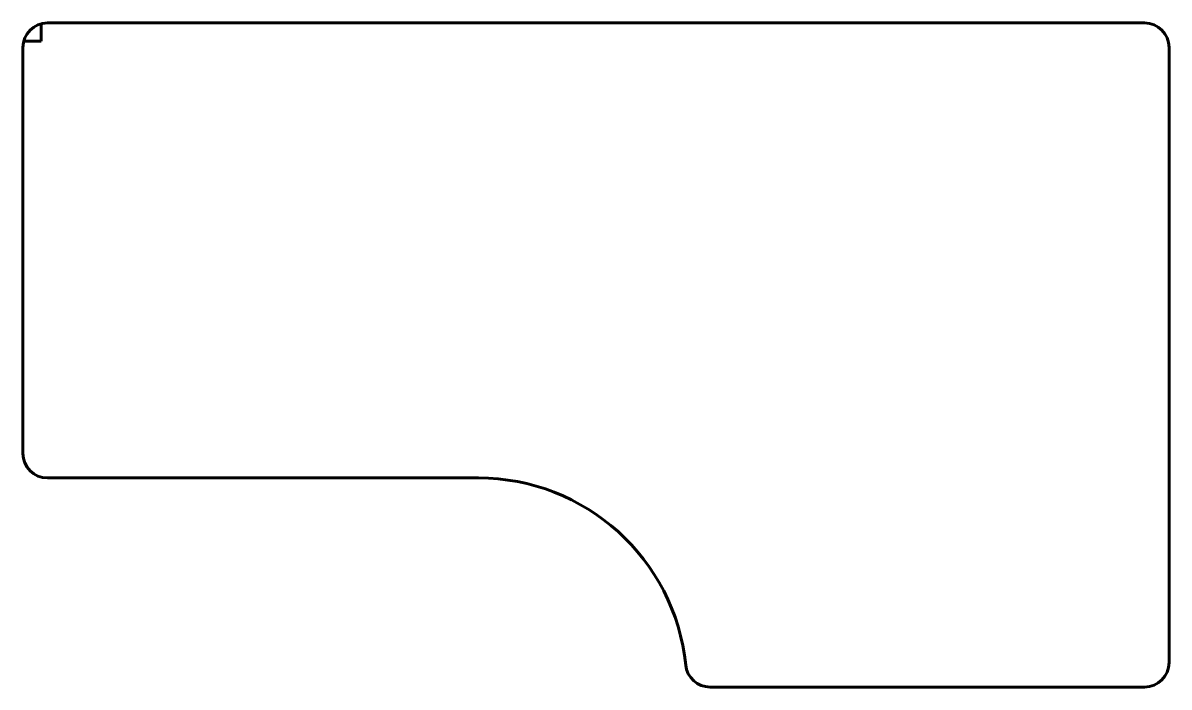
# Model space of a CAD drawing. Header units: millimetres. Extents: x -57.6 to 35.9, y -35.5 to 18.7.
import ezdxf

# ---------------------------------------------------------------- set-up
doc = ezdxf.new("R2010")
doc.units = ezdxf.units.MM
doc.linetypes.add('K5LT_BASIC', pattern=[0])

msp = doc.modelspace()

# ---------------------------------------------------------------- linework, layer by layer
at = {"color": 143, "linetype": 'K5LT_BASIC', "lineweight": 60, "true_color": 0x33acca}
for p, q in [((-55.621, 18.698), (33.864, 18.698)), ((-56.121, 17.198), (-56.121, 18.634)), ((-56.121, 17.198), (-57.557, 17.198)), ((-57.621, 16.698), (-57.621, -16.402)), ((35.864, -33.452), (35.864, 16.698)), ((-55.621, -18.402), (-20.471, -18.402)), ((-1.571, -35.452), (33.864, -35.452))]:
    msp.add_line(p, q, dxfattribs=at)
for centre, radius, start, end in [((-55.621, 16.698), 2, 90, 180), ((33.864, 16.698), 2, 0, 90), ((-55.621, -16.402), 2, 180, 270), ((-20.471, -35.402), 17, 5.89073, 90), ((33.864, -33.452), 2, 270, 0), ((-1.571, -33.452), 2, 185.89073, 270)]:
    msp.add_arc(centre, radius, start, end, dxfattribs=at)

doc.saveas('drawing.dxf')
